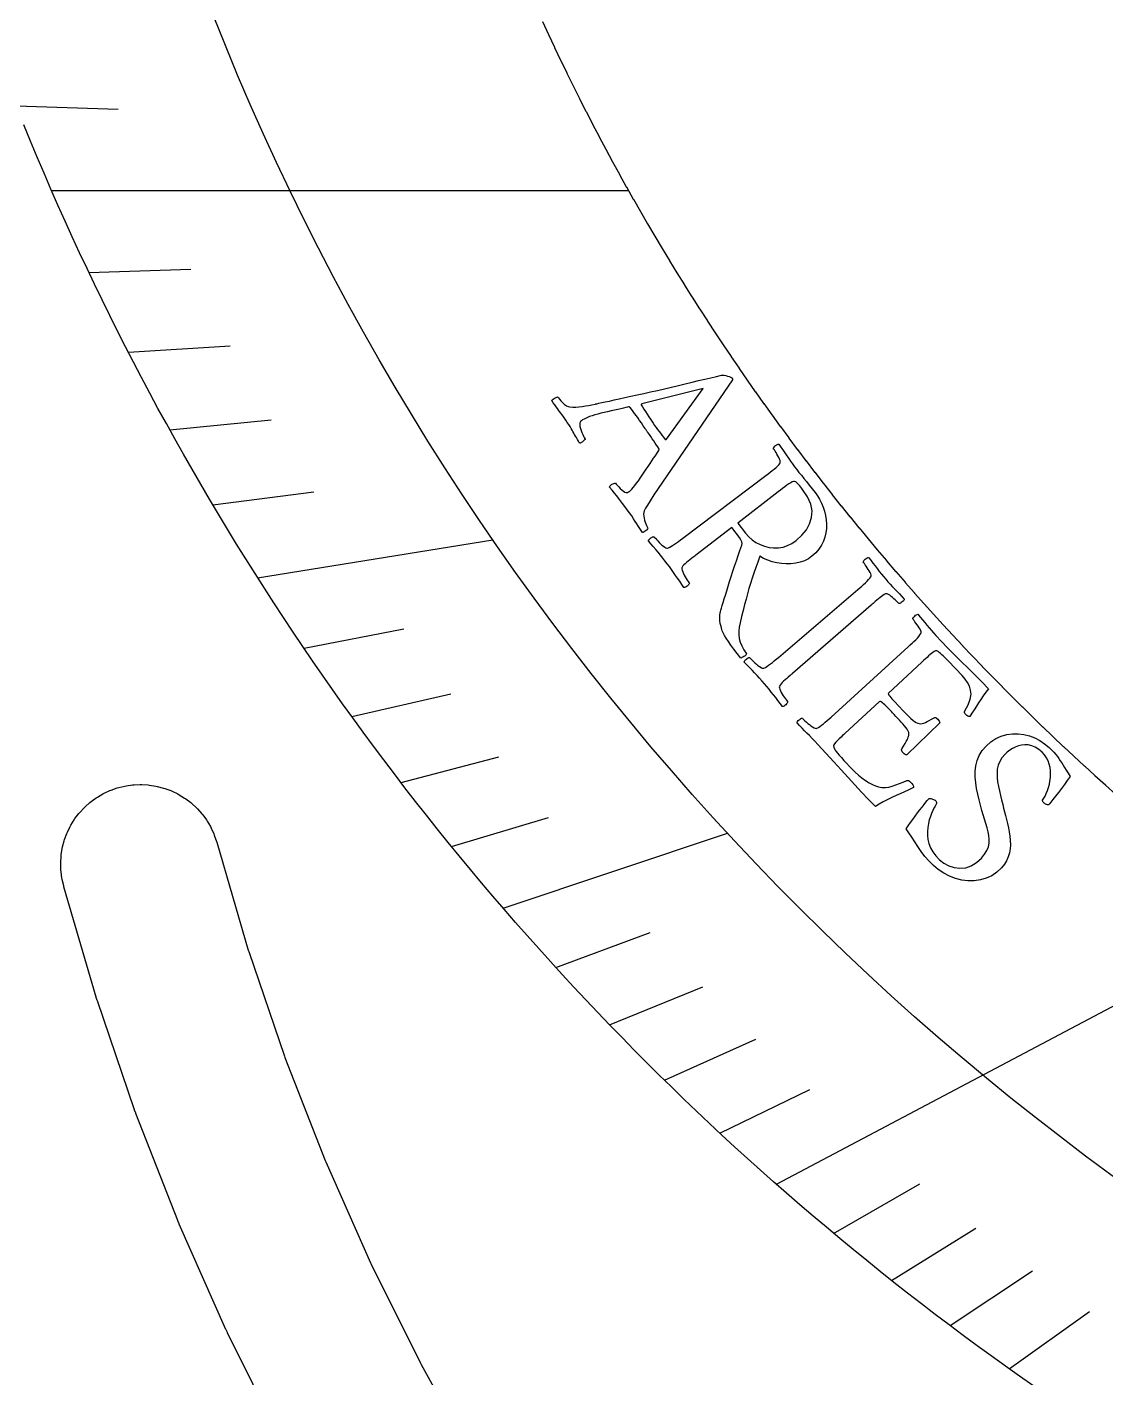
# Model space of a CAD drawing. Header units: millimetres. Extents: x -31.9 to 31.9, y -31.9 to 31.9.
# Drawn here: x -21.08 to -12.43, y -9.53 to 1.31 of the extents above; entities that cross this region are included whole.
import ezdxf

# ---------------------------------------------------------------- set-up
doc = ezdxf.new("R2010")
doc.units = ezdxf.units.MM
for name, color, linetype in [('CUT_INNER', 6, 'Continuous'), ('ENGRAVE', 7, 'Continuous'), ('ENGRAVE_FINE', 8, 'Continuous'), ('TEXT', 5, 'Continuous')]:
    doc.layers.add(name, color=color, linetype=linetype)

msp = doc.modelspace()

# ---------------------------------------------------------------- linework, layer by layer
at = {"layer": 'CUT_INNER'}
for points in [[(-16.9442, 1.3538), (-16.8969, 1.2513), (-16.8962, 1.25), (-16.8483, 1.1478), (-16.8477, 1.1464), (-16.7991, 1.0446), (-16.7984, 1.0432), (-16.7493, 0.9417), (-16.7486, 0.9403), (-16.6988, 0.839), (-16.6981, 0.8377), (-16.6477, 0.7367), (-16.647, 0.7354), (-16.596, 0.6347), (-16.5953, 0.6334), (-16.5436, 0.5331), (-16.5429, 0.5317), (-16.4906, 0.4317), (-16.4899, 0.4304), (-16.4371, 0.3307), (-16.4363, 0.3294), (-16.3828, 0.23), (-16.3821, 0.2287), (-16.328, 0.1297), (-16.3273, 0.1283), (-16.2726, 0.0296), (-16.2718, 0.0283), (-16.2165, -0.07), (-16.2158, -0.0714), (-16.1598, -0.1694), (-16.1591, -0.1707), (-16.1026, -0.2683), (-16.1018, -0.2697), (-16.0447, -0.367), (-16.0439, -0.3683), (-15.9862, -0.4652), (-15.9854, -0.4666), (-15.9271, -0.5631), (-15.9263, -0.5645), (-15.8674, -0.6607), (-15.8666, -0.662), (-15.8071, -0.7579), (-15.8063, -0.7592), (-15.7463, -0.8547), (-15.7454, -0.856), (-15.6848, -0.9511), (-15.684, -0.9524), (-15.6227, -1.0472), (-15.6219, -1.0484), (-15.5601, -1.1428), (-15.5592, -1.1441), (-15.4968, -1.2381), (-15.496, -1.2394), (-15.433, -1.333), (-15.4322, -1.3343), (-15.3686, -1.4275), (-15.3677, -1.4288), (-15.3036, -1.5216), (-15.3028, -1.5229), (-15.2381, -1.6153), (-15.2372, -1.6165), (-15.1719, -1.7086), (-15.1711, -1.7098), (-15.1052, -1.8015), (-15.1043, -1.8027), (-15.038, -1.894), (-15.0371, -1.8952), (-14.9701, -1.986), (-14.9692, -1.9873), (-14.9017, -2.0777), (-14.9008, -2.0789), (-14.8328, -2.1689), (-14.8318, -2.1701), (-14.7633, -2.2597), (-14.7623, -2.2609), (-14.6932, -2.3501), (-14.6922, -2.3513), (-14.6225, -2.44), (-14.6216, -2.4412), (-14.5514, -2.5295), (-14.5504, -2.5307), (-14.4796, -2.6186), (-14.4787, -2.6198), (-14.4074, -2.7072), (-14.4064, -2.7084), (-14.3346, -2.7954), (-14.3336, -2.7966), (-14.2612, -2.8831), (-14.2602, -2.8843), (-14.1873, -2.9704), (-14.1863, -2.9716), (-14.1129, -3.0572), (-14.1119, -3.0584), (-14.0379, -3.1436), (-14.0369, -3.1447), (-13.9624, -3.2295), (-13.9614, -3.2306), (-13.8864, -3.3149), (-13.8854, -3.3161), (-13.8099, -3.3999), (-13.8089, -3.401), (-13.7328, -3.4844), (-13.7318, -3.4855), (-13.6553, -3.5684), (-13.6542, -3.5695), (-13.5772, -3.652), (-13.5761, -3.6531), (-13.4986, -3.735), (-13.4975, -3.7362), (-13.4195, -3.8176), (-13.4184, -3.8187), (-13.3399, -3.8997), (-13.3388, -3.9008), (-13.2598, -3.9813), (-13.2587, -3.9824), (-13.1792, -4.0624), (-13.1781, -4.0635), (-13.098, -4.1431), (-13.097, -4.1441), (-13.0164, -4.2232), (-13.0153, -4.2242), (-12.9344, -4.3028), (-12.9333, -4.3039), (-12.8518, -4.3819), (-12.8507, -4.383), (-12.7687, -4.4605), (-12.7676, -4.4616), (-12.6852, -4.5386), (-12.6841, -4.5396), (-12.6012, -4.6162), (-12.6, -4.6172), (-12.5167, -4.6932), (-12.5155, -4.6943), (-12.4317, -4.7698), (-12.4306, -4.7708), (-12.3463, -4.8458)], [(-13.0043, -9.5931), (-13.1188, -9.513), (-13.2329, -9.4321), (-13.3464, -9.3506), (-13.4595, -9.2683), (-13.572, -9.1854), (-13.6841, -9.1018), (-13.7956, -9.0175), (-13.9066, -8.9325), (-14.0171, -8.8468), (-14.127, -8.7605), (-14.2364, -8.6735), (-14.3453, -8.5858), (-14.4537, -8.4974), (-14.5615, -8.4084), (-14.6687, -8.3187), (-14.7754, -8.2284), (-14.8816, -8.1374), (-14.9871, -8.0458), (-15.0922, -7.9535), (-15.1966, -7.8606), (-15.3005, -7.767), (-15.4038, -7.6728), (-15.5065, -7.578), (-15.6086, -7.4825), (-15.7102, -7.3864), (-15.8112, -7.2897), (-15.9115, -7.1924), (-16.0113, -7.0944), (-16.1104, -6.9959), (-16.209, -6.8967), (-16.3069, -6.797), (-16.4043, -6.6966), (-16.501, -6.5957), (-16.5971, -6.4941), (-16.6925, -6.392), (-16.7874, -6.2893), (-16.8816, -6.186), (-16.9752, -6.0821), (-17.0681, -5.9777), (-17.1604, -5.8727), (-17.252, -5.7671), (-17.343, -5.6609), (-17.4334, -5.5542), (-17.5231, -5.447), (-17.6121, -5.3392), (-17.7004, -5.2309), (-17.7881, -5.122), (-17.8752, -5.0126), (-17.9615, -4.9026), (-18.0472, -4.7922), (-18.1322, -4.6812), (-18.2165, -4.5696), (-18.3001, -4.4576), (-18.3831, -4.3451), (-18.4653, -4.232), (-18.5469, -4.1185), (-18.6277, -4.0044), (-18.7079, -3.8899), (-18.7873, -3.7748), (-18.8661, -3.6593), (-18.9441, -3.5433), (-19.0214, -3.4268), (-19.098, -3.3099), (-19.1739, -3.1925), (-19.2491, -3.0746), (-19.3235, -2.9563), (-19.3972, -2.8375), (-19.4702, -2.7182), (-19.5424, -2.5985), (-19.6139, -2.4784), (-19.6847, -2.3578), (-19.7547, -2.2368), (-19.824, -2.1154), (-19.8925, -1.9936), (-19.9603, -1.8713), (-20.0274, -1.7486), (-20.0937, -1.6255), (-20.1592, -1.502), (-20.224, -1.3781), (-20.288, -1.2538), (-20.3512, -1.1292), (-20.4137, -1.0041), (-20.4754, -0.8786), (-20.5363, -0.7528), (-20.5965, -0.6266), (-20.6559, -0.5001), (-20.7145, -0.3731), (-20.7723, -0.2459), (-20.8294, -0.1182), (-20.8857, 0.0097), (-20.9411, 0.1381), (-20.9958, 0.2667), (-21.0497, 0.3957), (-21.1028, 0.525)], [(-19.0581, -9.9932), (-19.4694, -9.1661), (-19.4706, -9.1636), (-19.4815, -9.1405), (-19.4827, -9.138), (-19.8569, -8.2935), (-19.858, -8.2909), (-19.8678, -8.2674), (-19.8688, -8.2648), (-20.2052, -7.4045), (-20.2062, -7.4019), (-20.215, -7.3779), (-20.2159, -7.3753), (-20.5138, -6.5009), (-20.5146, -6.4983), (-20.5223, -6.474), (-20.5231, -6.4713), (-20.7815, -5.5862), (-20.783, -5.5803), (-20.7955, -5.5283), (-20.7977, -5.5163), (-20.8046, -5.4664), (-20.8057, -5.4542), (-20.8076, -5.4039), (-20.8075, -5.3917), (-20.8045, -5.3414), (-20.8032, -5.3292), (-20.7952, -5.2795), (-20.7927, -5.2675), (-20.78, -5.2188), (-20.7763, -5.2071), (-20.7588, -5.1599), (-20.754, -5.1486), (-20.732, -5.1034), (-20.7261, -5.0926), (-20.6998, -5.0497), (-20.6929, -5.0396), (-20.6625, -4.9995), (-20.6546, -4.9901), (-20.6204, -4.9531), (-20.6116, -4.9446), (-20.574, -4.9112), (-20.5644, -4.9035), (-20.5237, -4.8739), (-20.5134, -4.8672), (-20.47, -4.8418), (-20.4591, -4.8361), (-20.4134, -4.8151), (-20.402, -4.8105), (-20.3544, -4.7941), (-20.3427, -4.7906), (-20.2937, -4.7789), (-20.2817, -4.7767), (-20.2318, -4.7698), (-20.2196, -4.7687), (-20.1693, -4.7668), (-20.157, -4.7669), (-20.1068, -4.7699), (-20.0946, -4.7712), (-20.0449, -4.7791), (-20.0329, -4.7817), (-19.9842, -4.7944), (-19.9725, -4.7981), (-19.9253, -4.8155), (-19.914, -4.8204), (-19.8687, -4.8424), (-19.858, -4.8482), (-19.8151, -4.8746), (-19.805, -4.8815), (-19.7649, -4.9119), (-19.7555, -4.9198), (-19.7185, -4.954), (-19.7099, -4.9627), (-19.6765, -5.0004), (-19.6689, -5.0099), (-19.6393, -5.0507), (-19.6326, -5.061), (-19.6072, -5.1044), (-19.6015, -5.1153), (-19.5805, -5.161), (-19.5759, -5.1724), (-19.5584, -5.2228), (-19.5566, -5.2287), (-19.3034, -6.0962), (-19.3, -6.1068), (-19.014, -6.9465), (-19.0101, -6.9569), (-18.6871, -7.7831), (-18.6828, -7.7933), (-18.3235, -8.6043), (-18.3188, -8.6144), (-17.9238, -9.4087), (-17.9186, -9.4185), (-17.4888, -10.1945)]]:
    msp.add_lwpolyline(points, dxfattribs=at)
at = {"layer": 'ENGRAVE'}
for points in [[(-20.8814, 0), (-16.256, 0)], [(-19.2283, -3.1073), (-17.3422, -2.8025)], [(-17.2603, -5.7575), (-15.4618, -5.1576)], [(-15.0693, -7.9736), (-11.0861, -5.866)]]:
    msp.add_lwpolyline(points, dxfattribs=at)
msp.add_circle((0, 9.1156), 21.0426, dxfattribs=at)
at = {"layer": 'ENGRAVE_FINE'}
for points in [[(-21.1642, 0.6773), (-20.3476, 0.6512)], [(-20.5813, -0.6587), (-19.7647, -0.6326)], [(-20.265, -1.2987), (-19.4498, -1.2465)], [(-19.9334, -1.9201), (-19.1208, -1.8418)], [(-19.5875, -2.5229), (-18.7784, -2.4187)], [(-18.8566, -3.6733), (-18.0574, -3.5176)], [(-18.4731, -4.2212), (-17.6804, -4.04)], [(-18.0788, -4.751), (-17.2935, -4.5447)], [(-17.6743, -5.2631), (-16.8974, -5.0317)], [(-16.8374, -6.2346), (-16.0801, -5.9542)], [(-16.4063, -6.6945), (-15.6603, -6.3901)], [(-15.9676, -7.1375), (-15.2336, -6.8094)], [(-15.5218, -7.5638), (-14.8008, -7.2124)], [(-14.6108, -8.3673), (-13.9184, -7.9708)], [(-14.1466, -8.745), (-13.4698, -8.3267)], [(-13.6771, -9.107), (-13.0167, -8.6673)], [(-13.2027, -9.4536), (-12.5596, -8.9931)]]:
    msp.add_lwpolyline(points, dxfattribs=at)
at = {"layer": 'TEXT'}
for points in [[(-16.5207, -1.7138), (-16.5174, -1.7131), (-16.5078, -1.7111), (-16.4916, -1.7077), (-16.4691, -1.7028), (-16.441, -1.6968), (-16.4084, -1.6897), (-16.3712, -1.6815), (-16.3295, -1.6721), (-16.2843, -1.662), (-16.2364, -1.6515), (-16.186, -1.6404), (-16.133, -1.6289), (-16.0785, -1.6169), (-16.0232, -1.6046), (-15.9674, -1.5917), (-15.9108, -1.5785), (-15.8546, -1.5652), (-15.7995, -1.5521), (-15.7456, -1.5392), (-15.6929, -1.5265), (-15.6424, -1.5143), (-15.595, -1.5029), (-15.5507, -1.4921), (-15.5096, -1.4821), (-15.4999, -1.4815), (-15.4886, -1.4826), (-15.4755, -1.4852), (-15.4608, -1.4894), (-15.4467, -1.4944), (-15.4355, -1.4996), (-15.4273, -1.5049), (-15.4221, -1.5103), (-15.4211, -1.5118), (-15.4205, -1.513), (-15.4202, -1.514), (-15.4202, -1.5148), (-15.4203, -1.5157), (-15.4202, -1.5169), (-15.4201, -1.5185), (-15.4199, -1.5205), (-16.0506, -2.4437), (-16.0809, -2.49), (-16.1034, -2.5248), (-16.1181, -2.5482), (-16.1251, -2.5599), (-16.13, -2.5713), (-16.1329, -2.5842), (-16.1338, -2.5985), (-16.1326, -2.6144), (-16.13, -2.6308), (-16.1264, -2.6464), (-16.1219, -2.6614), (-16.1165, -2.6758), (-16.111, -2.6885), (-16.1064, -2.6984), (-16.1027, -2.7057), (-16.0998, -2.7104), (-16.1024, -2.7165), (-16.1068, -2.7225), (-16.1131, -2.7282), (-16.1213, -2.7337), (-16.1295, -2.7385), (-16.136, -2.742), (-16.1408, -2.7443), (-16.1439, -2.7453), (-16.1594, -2.7208), (-16.1741, -2.6977), (-16.1879, -2.6758), (-16.201, -2.6553), (-16.2144, -2.6345), (-16.2294, -2.6121), (-16.2461, -2.5881), (-16.2644, -2.5624), (-16.2839, -2.5354), (-16.302, -2.511), (-16.3187, -2.4893), (-16.3339, -2.4701), (-16.3493, -2.451), (-16.3665, -2.4296), (-16.3855, -2.4058), (-16.4062, -2.3797), (-16.4043, -2.3741), (-16.4006, -2.3685), (-16.3949, -2.3631), (-16.3873, -2.3577), (-16.3792, -2.3532), (-16.3717, -2.3502), (-16.365, -2.3489), (-16.359, -2.3491), (-16.3527, -2.3574), (-16.3441, -2.3673), (-16.3334, -2.3788), (-16.3205, -2.3918), (-16.307, -2.4042), (-16.2949, -2.4137), (-16.284, -2.4203), (-16.2743, -2.424), (-16.2684, -2.4242), (-16.2618, -2.4226), (-16.2545, -2.4194), (-16.2467, -2.4144), (-16.2385, -2.4076), (-16.2287, -2.3977), (-16.2174, -2.3845), (-16.2044, -2.3683), (-16.1903, -2.3497), (-16.1756, -2.3295), (-16.1602, -2.3079), (-16.1442, -2.2848), (-16.1281, -2.2611), (-16.1122, -2.2375), (-16.0966, -2.2143), (-16.0813, -2.1912), (-16.0668, -2.1693), (-16.0536, -2.1494), (-16.0418, -2.1316), (-16.0313, -2.1158), (-16.0227, -2.1028), (-16.0165, -2.0935), (-16.0128, -2.088), (-16.0116, -2.0861), (-16.0115, -2.0858), (-16.0114, -2.0847), (-16.011, -2.083), (-16.0106, -2.0806), (-16.0103, -2.0779), (-16.0104, -2.0756), (-16.011, -2.0735), (-16.0119, -2.0717), (-16.0202, -2.0583), (-16.0298, -2.0435), (-16.0405, -2.0274), (-16.0524, -2.01), (-16.0647, -1.9923), (-16.0765, -1.9752), (-16.0879, -1.9586), (-16.0988, -1.9427), (-16.1016, -1.9386), (-16.1045, -1.9345), (-16.1073, -1.9304), (-16.1101, -1.9263), (-16.1129, -1.9223), (-16.1155, -1.9185), (-16.1179, -1.9149), (-16.1202, -1.9115), (-16.1365, -1.8877), (-16.1516, -1.8659), (-16.1655, -1.846), (-16.1783, -1.828), (-16.1914, -1.8097), (-16.2065, -1.7893), (-16.2235, -1.7665), (-16.2425, -1.7414), (-16.2433, -1.7405), (-16.2445, -1.7397), (-16.2462, -1.7389), (-16.2484, -1.7381), (-16.2504, -1.7374), (-16.2519, -1.7368), (-16.2528, -1.7365), (-16.2531, -1.7364), (-16.2557, -1.737), (-16.2635, -1.7389), (-16.2765, -1.742), (-16.2948, -1.7462), (-16.3166, -1.7513), (-16.3405, -1.7568), (-16.3663, -1.7627), (-16.3941, -1.769), (-16.4224, -1.7755), (-16.4496, -1.782), (-16.4758, -1.7885), (-16.5009, -1.795), (-16.5255, -1.8014), (-16.5476, -1.808), (-16.5671, -1.8149), (-16.584, -1.822), (-16.5987, -1.8291), (-16.6116, -1.8357), (-16.6227, -1.8419), (-16.632, -1.8476), (-16.6397, -1.855), (-16.6442, -1.8651), (-16.6457, -1.8779), (-16.644, -1.8933), (-16.6401, -1.9098), (-16.6352, -1.926), (-16.6292, -1.9417), (-16.6221, -1.9571), (-16.6151, -1.9707), (-16.6095, -1.9814), (-16.6052, -1.9892), (-16.6022, -1.9941), (-16.6037, -1.9974), (-16.6071, -2.0016), (-16.6124, -2.0069), (-16.6197, -2.0131), (-16.6275, -2.0191), (-16.6346, -2.0237), (-16.641, -2.0269), (-16.6466, -2.0287), (-16.6562, -2.0126), (-16.665, -1.9976), (-16.673, -1.9838), (-16.6802, -1.9712), (-16.687, -1.9591), (-16.6938, -1.9471), (-16.7006, -1.935), (-16.7073, -1.9229), (-16.7148, -1.91), (-16.7237, -1.8955), (-16.7339, -1.8792), (-16.7456, -1.8612), (-16.7575, -1.8432), (-16.7686, -1.8268), (-16.779, -1.8121), (-16.7886, -1.799), (-16.7978, -1.7867), (-16.807, -1.7743), (-16.8161, -1.762), (-16.8253, -1.7497), (-16.835, -1.7365), (-16.8458, -1.7215), (-16.8577, -1.7049), (-16.8707, -1.6865), (-16.8691, -1.6833), (-16.8654, -1.6794), (-16.8596, -1.6748), (-16.8518, -1.6695), (-16.8434, -1.6644), (-16.8358, -1.6605), (-16.8292, -1.6578), (-16.8234, -1.6562), (-16.8171, -1.665), (-16.8081, -1.6758), (-16.7965, -1.6887), (-16.7822, -1.7036), (-16.7669, -1.7177), (-16.7525, -1.7278), (-16.7389, -1.7341), (-16.7262, -1.7366), (-16.7018, -1.7382), (-16.677, -1.7382), (-16.6519, -1.7367), (-16.6265, -1.7335), (-16.6007, -1.7293), (-16.5745, -1.7246), (-16.5478, -1.7194), (-16.5207, -1.7138)], [(-15.6554, -1.5888), (-16.1487, -1.7121), (-16.1488, -1.7123), (-16.1494, -1.7128), (-16.1502, -1.7138), (-16.1514, -1.7151), (-16.1526, -1.7166), (-16.1533, -1.7178), (-16.1534, -1.7189), (-16.1531, -1.7198), (-16.1429, -1.7368), (-16.1314, -1.7552), (-16.1189, -1.7751), (-16.1051, -1.7964), (-16.0914, -1.8174), (-16.0791, -1.8361), (-16.0681, -1.8526), (-16.0584, -1.8668), (-16.0457, -1.8851), (-16.0334, -1.9023), (-16.0216, -1.9185), (-16.0101, -1.9336), (-15.9986, -1.9485), (-15.9866, -1.9641), (-15.974, -1.9804), (-15.961, -1.9974), (-15.9597, -1.9987), (-15.9581, -1.9993), (-15.9562, -1.9993), (-15.954, -1.9986), (-15.952, -1.9977), (-15.9505, -1.9971), (-15.9496, -1.9967), (-15.9493, -1.9966)], [(-14.7579, -2.4247), (-14.7394, -2.4506), (-14.7227, -2.4785), (-14.7078, -2.5085), (-14.6947, -2.5406), (-14.6839, -2.574), (-14.6758, -2.6079), (-14.6704, -2.6424), (-14.6677, -2.6774), (-14.6682, -2.7124), (-14.6725, -2.747), (-14.6804, -2.7811), (-14.6921, -2.8148), (-14.7081, -2.8474), (-14.7288, -2.8783), (-14.7542, -2.9075), (-14.7845, -2.9349), (-14.813, -2.9551), (-14.8442, -2.9713), (-14.878, -2.9834), (-14.9144, -2.9915), (-14.9522, -2.9958), (-14.9902, -2.9967), (-15.0284, -2.9941), (-15.0667, -2.9881), (-15.104, -2.9789), (-15.1388, -2.967), (-15.1714, -2.9524), (-15.2015, -2.935), (-15.2187, -2.9813), (-15.2348, -3.0261), (-15.2497, -3.0696), (-15.2635, -3.1116), (-15.2765, -3.153), (-15.2889, -3.1949), (-15.3009, -3.237), (-15.3124, -3.2796), (-15.3239, -3.3235), (-15.3357, -3.3699), (-15.348, -3.4187), (-15.3606, -3.4699), (-15.3672, -3.5034), (-15.3704, -3.5354), (-15.3703, -3.5659), (-15.3669, -3.5948), (-15.3595, -3.6236), (-15.3474, -3.6537), (-15.3305, -3.6851), (-15.309, -3.7177), (-15.3106, -3.7233), (-15.3146, -3.729), (-15.3208, -3.7346), (-15.3294, -3.7401), (-15.3383, -3.745), (-15.3452, -3.7487), (-15.3502, -3.7511), (-15.3534, -3.7522), (-15.3838, -3.7151), (-15.4108, -3.6806), (-15.4344, -3.6487), (-15.4545, -3.6195), (-15.4713, -3.5932), (-15.485, -3.5702), (-15.4955, -3.5503), (-15.5029, -3.5336), (-15.5064, -3.522), (-15.5104, -3.5081), (-15.5147, -3.4919), (-15.5195, -3.4735), (-15.523, -3.4529), (-15.5237, -3.4303), (-15.5216, -3.4059), (-15.5167, -3.3795), (-15.5136, -3.3676), (-15.5092, -3.3513), (-15.5034, -3.3307), (-15.4962, -3.3057), (-15.4878, -3.2773), (-15.4784, -3.2461), (-15.4679, -3.2122), (-15.4563, -3.1756), (-15.444, -3.137), (-15.4311, -3.0972), (-15.4178, -3.0561), (-15.404, -3.0138), (-15.3898, -2.9712), (-15.3756, -2.9293), (-15.3613, -2.888), (-15.3469, -2.8475), (-15.3445, -2.8333), (-15.3467, -2.8183), (-15.3533, -2.8024), (-15.3644, -2.7856), (-15.4262, -2.7055), (-15.7161, -2.9276), (-15.7185, -2.9294), (-15.7209, -2.9313), (-15.7232, -2.9331), (-15.7256, -2.9349), (-15.728, -2.9368), (-15.7304, -2.9386), (-15.7328, -2.9404), (-15.7352, -2.9423), (-15.7499, -2.9536), (-15.7639, -2.9646), (-15.7771, -2.9751), (-15.7895, -2.9852), (-15.8008, -2.9949), (-15.8106, -3.0042), (-15.819, -3.0133), (-15.8258, -3.022), (-15.8275, -3.0278), (-15.8272, -3.0358), (-15.8248, -3.0462), (-15.8203, -3.0588), (-15.8143, -3.0726), (-15.8076, -3.0863), (-15.8, -3.1001), (-15.7916, -3.114), (-15.7835, -3.1267), (-15.7765, -3.1371), (-15.7709, -3.1453), (-15.7665, -3.1513), (-15.7686, -3.1563), (-15.7722, -3.1619), (-15.7775, -3.1678), (-15.7843, -3.1741), (-15.7916, -3.1798), (-15.7985, -3.1836), (-15.8049, -3.1856), (-15.8108, -3.1858), (-15.8279, -3.1606), (-15.8447, -3.136), (-15.8611, -3.1119), (-15.8772, -3.0884), (-15.8934, -3.0652), (-15.9101, -3.0418), (-15.9273, -3.0184), (-15.945, -2.9948), (-15.9625, -2.972), (-15.9804, -2.9492), (-15.9988, -2.9264), (-16.0176, -2.9036), (-16.0367, -2.8807), (-16.056, -2.8577), (-16.0756, -2.8345), (-16.0953, -2.8111), (-16.0936, -2.8054), (-16.09, -2.7998), (-16.0844, -2.7942), (-16.077, -2.7886), (-16.0691, -2.7838), (-16.0619, -2.7803), (-16.0556, -2.7783), (-16.0502, -2.7777), (-16.0456, -2.7835), (-16.0393, -2.7911), (-16.031, -2.8006), (-16.021, -2.8119), (-16.0099, -2.8237), (-15.9985, -2.8349), (-15.9869, -2.8453), (-15.975, -2.8551), (-15.9638, -2.8631), (-15.9545, -2.8681), (-15.9471, -2.8703), (-15.9416, -2.8695), (-15.9291, -2.8646), (-15.9157, -2.858), (-15.9015, -2.8496), (-15.8864, -2.8394), (-15.8706, -2.8281), (-15.8542, -2.8162), (-15.8374, -2.8038), (-15.82, -2.7908), (-15.1526, -2.286), (-15.1353, -2.2729), (-15.1185, -2.2601), (-15.1023, -2.2475), (-15.0866, -2.2352), (-15.0723, -2.2233), (-15.06, -2.2118), (-15.0496, -2.2008), (-15.0413, -2.1903), (-15.0384, -2.1848), (-15.038, -2.1773), (-15.0401, -2.1675), (-15.0448, -2.1557), (-15.0509, -2.1427), (-15.0575, -2.1298), (-15.0645, -2.117), (-15.072, -2.1041), (-15.0791, -2.0923), (-15.0852, -2.0826), (-15.0902, -2.0749), (-15.0941, -2.0692), (-15.0918, -2.0643), (-15.088, -2.059), (-15.0825, -2.0533), (-15.0756, -2.0471), (-15.0681, -2.0416), (-15.0611, -2.0379), (-15.0548, -2.036), (-15.049, -2.0358), (-15.0329, -2.0593), (-15.017, -2.0826), (-15.0014, -2.1056), (-14.9861, -2.1285), (-14.9708, -2.151), (-14.9553, -2.1732), (-14.9395, -2.195), (-14.9234, -2.2165), (-14.9062, -2.239), (-14.8881, -2.2621), (-14.8691, -2.2859), (-14.8492, -2.3103), (-14.8283, -2.3361), (-14.8061, -2.3637), (-14.7826, -2.3933), (-14.7579, -2.4247)], [(-14.9099, -2.8083), (-14.8646, -2.7668), (-14.8291, -2.7223), (-14.8031, -2.6749), (-14.7868, -2.6247), (-14.7827, -2.572), (-14.7934, -2.5168), (-14.819, -2.4593), (-14.8592, -2.3991), (-14.8653, -2.3915), (-14.873, -2.3822), (-14.8822, -2.3712), (-14.8931, -2.3586), (-14.9042, -2.3471), (-14.9142, -2.3394), (-14.9231, -2.3356), (-14.931, -2.3357), (-14.9415, -2.3394), (-14.9539, -2.3457), (-14.9684, -2.3546), (-14.9848, -2.366), (-15.0022, -2.3788), (-15.0197, -2.3918), (-15.0372, -2.405), (-15.0547, -2.4183), (-15.3784, -2.6689), (-15.3156, -2.7503), (-15.2911, -2.7783), (-15.2636, -2.8029), (-15.2332, -2.824), (-15.1998, -2.8417), (-15.1645, -2.8552), (-15.1284, -2.8641), (-15.0914, -2.8684), (-15.0536, -2.8679), (-15.016, -2.8621), (-14.9795, -2.8502), (-14.9442, -2.8323), (-14.9099, -2.8083)], [(-14.1929, -3.1191), (-14.1748, -3.1398), (-14.1565, -3.16), (-14.1382, -3.1797), (-14.1198, -3.1988), (-14.1012, -3.2179), (-14.0823, -3.2374), (-14.0631, -3.2575), (-14.0435, -3.2781), (-14.0449, -3.2837), (-14.0482, -3.2896), (-14.0532, -3.2956), (-14.0602, -3.3017), (-14.0676, -3.3073), (-14.0744, -3.3114), (-14.0804, -3.3141), (-14.0857, -3.3153), (-14.0904, -3.3102), (-14.097, -3.3036), (-14.1055, -3.2954), (-14.1158, -3.2856), (-14.127, -3.2754), (-14.1382, -3.2657), (-14.1494, -3.2567), (-14.1605, -3.2483), (-14.171, -3.2415), (-14.1801, -3.2373), (-14.1879, -3.2358), (-14.1943, -3.237), (-14.2042, -3.2421), (-14.2147, -3.2487), (-14.226, -3.2567), (-14.2381, -3.2661), (-14.2508, -3.2766), (-14.2639, -3.2876), (-14.2776, -3.2993), (-14.2917, -3.3115), (-14.294, -3.3135), (-14.2963, -3.3154), (-14.2985, -3.3174), (-14.3008, -3.3194), (-14.3031, -3.3214), (-14.3054, -3.3233), (-14.3076, -3.3253), (-14.3099, -3.3273), (-14.9413, -3.8763), (-14.9436, -3.8783), (-14.9459, -3.8803), (-14.9482, -3.8823), (-14.9504, -3.8842), (-14.9527, -3.8862), (-14.955, -3.8882), (-14.9572, -3.8902), (-14.9595, -3.8921), (-14.9735, -3.9044), (-14.9868, -3.9162), (-14.9993, -3.9275), (-15.0111, -3.9383), (-15.0218, -3.9487), (-15.031, -3.9587), (-15.0387, -3.9682), (-15.045, -3.9773), (-15.0464, -3.9832), (-15.0455, -3.9912), (-15.0425, -4.0014), (-15.0372, -4.0137), (-15.0304, -4.0271), (-15.0229, -4.0404), (-15.0144, -4.0537), (-15.0052, -4.067), (-14.9963, -4.0792), (-14.9887, -4.0892), (-14.9826, -4.097), (-14.9778, -4.1027), (-14.9796, -4.1079), (-14.9829, -4.1136), (-14.9877, -4.1199), (-14.9942, -4.1266), (-15.0012, -4.1327), (-15.0078, -4.137), (-15.0141, -4.1393), (-15.02, -4.1398), (-15.0386, -4.1158), (-15.0568, -4.0923), (-15.0747, -4.0693), (-15.0922, -4.0468), (-15.1098, -4.0246), (-15.1279, -4.0023), (-15.1465, -3.98), (-15.1656, -3.9576), (-15.1845, -3.9359), (-15.2038, -3.9143), (-15.2236, -3.8927), (-15.2437, -3.8711), (-15.2642, -3.8494), (-15.2849, -3.8276), (-15.3059, -3.8056), (-15.3271, -3.7835), (-15.3257, -3.7778), (-15.3224, -3.7719), (-15.3172, -3.766), (-15.3102, -3.76), (-15.3025, -3.7546), (-15.2956, -3.7507), (-15.2895, -3.7483), (-15.2841, -3.7473), (-15.2792, -3.7529), (-15.2723, -3.7601), (-15.2636, -3.769), (-15.2528, -3.7797), (-15.241, -3.7908), (-15.229, -3.8012), (-15.2167, -3.811), (-15.2042, -3.82), (-15.1926, -3.8272), (-15.183, -3.8317), (-15.1755, -3.8334), (-15.17, -3.8323), (-15.1578, -3.8267), (-15.1449, -3.8192), (-15.1312, -3.8099), (-15.1167, -3.7989), (-15.1017, -3.7866), (-15.0861, -3.7737), (-15.0701, -3.7602), (-15.0535, -3.7462), (-14.4174, -3.2026), (-14.4008, -3.1885), (-14.3849, -3.1746), (-14.3695, -3.161), (-14.3547, -3.1478), (-14.3411, -3.135), (-14.3295, -3.1228), (-14.3199, -3.1112), (-14.3122, -3.1002), (-14.3096, -3.0946), (-14.3097, -3.0869), (-14.3124, -3.0774), (-14.3178, -3.0658), (-14.3248, -3.0532), (-14.3322, -3.0406), (-14.3402, -3.028), (-14.3487, -3.0153), (-14.3569, -3.0037), (-14.3637, -2.9941), (-14.3693, -2.9866), (-14.3737, -2.9811), (-14.3717, -2.9761), (-14.3681, -2.9705), (-14.3631, -2.9645), (-14.3565, -2.9579), (-14.3493, -2.952), (-14.3427, -2.9479), (-14.3364, -2.9455), (-14.3307, -2.945), (-14.3131, -2.9675), (-14.2957, -2.9899), (-14.2785, -3.0122), (-14.2616, -3.0343), (-14.2447, -3.0562), (-14.2276, -3.0776), (-14.2103, -3.0986), (-14.1929, -3.1191)], [(-13.7909, -3.5705), (-13.7447, -3.62), (-13.6955, -3.6713), (-13.6432, -3.7242), (-13.588, -3.7789), (-13.5316, -3.8342), (-13.4763, -3.8891), (-13.4219, -3.9435), (-13.3685, -3.9976), (-13.3909, -4.0268), (-13.4117, -4.0554), (-13.4308, -4.0835), (-13.4484, -4.1111), (-13.4654, -4.1385), (-13.483, -4.1661), (-13.501, -4.1938), (-13.5195, -4.2218), (-13.5267, -4.2209), (-13.5341, -4.2178), (-13.5418, -4.2126), (-13.5498, -4.2054), (-13.557, -4.1968), (-13.5609, -4.1891), (-13.5615, -4.1822), (-13.5588, -4.1762), (-13.5323, -4.1263), (-13.5157, -4.0818), (-13.5088, -4.0427), (-13.5118, -4.0089), (-13.522, -3.9782), (-13.5366, -3.9486), (-13.5558, -3.9201), (-13.5794, -3.8925), (-13.6905, -3.7756), (-13.6953, -3.7706), (-13.7018, -3.7639), (-13.7101, -3.7555), (-13.7201, -3.7455), (-13.731, -3.7349), (-13.7417, -3.725), (-13.7525, -3.7156), (-13.7631, -3.7068), (-13.7731, -3.6997), (-13.7816, -3.6951), (-13.7887, -3.6932), (-13.7943, -3.6939), (-13.804, -3.6993), (-13.8144, -3.7062), (-13.8254, -3.7146), (-13.8372, -3.7244), (-13.8493, -3.7351), (-13.8616, -3.7461), (-13.8739, -3.7573), (-13.8864, -3.7688), (-13.8912, -3.7733), (-13.8956, -3.7773), (-13.8993, -3.7808), (-13.9025, -3.7838), (-14.1703, -4.0322), (-14.1718, -4.0358), (-14.1707, -4.0413), (-14.1668, -4.0487), (-14.1601, -4.0578), (-14.1518, -4.0681), (-14.1427, -4.0787), (-14.133, -4.0897), (-14.1225, -4.1011), (-14.0535, -4.1744), (-14.0309, -4.1979), (-14.0105, -4.2183), (-13.9923, -4.2355), (-13.9765, -4.2496), (-13.9621, -4.2608), (-13.9487, -4.2692), (-13.9362, -4.2748), (-13.9245, -4.2777), (-13.913, -4.2783), (-13.9009, -4.2769), (-13.8882, -4.2736), (-13.875, -4.2684), (-13.8605, -4.2614), (-13.844, -4.2528), (-13.8256, -4.2427), (-13.8051, -4.2309), (-13.799, -4.2284), (-13.7921, -4.2293), (-13.7844, -4.2334), (-13.776, -4.2409), (-13.7688, -4.2491), (-13.7638, -4.257), (-13.7608, -4.2646), (-13.76, -4.2718), (-14.0246, -4.5292), (-14.0306, -4.5281), (-14.0373, -4.5248), (-14.0446, -4.5194), (-14.0526, -4.5119), (-14.0596, -4.5035), (-14.0637, -4.4955), (-14.0649, -4.4878), (-14.0634, -4.4806), (-14.0492, -4.4576), (-14.0374, -4.4378), (-14.0279, -4.4212), (-14.0208, -4.4077), (-14.0156, -4.3965), (-14.0115, -4.387), (-14.0088, -4.379), (-14.0073, -4.3725), (-14.0067, -4.3669), (-14.0067, -4.3613), (-14.0072, -4.3556), (-14.0082, -4.3499), (-14.01, -4.3426), (-14.0146, -4.3335), (-14.0219, -4.3224), (-14.0318, -4.3094), (-14.0434, -4.2952), (-14.0558, -4.2806), (-14.069, -4.2655), (-14.0829, -4.2499), (-14.097, -4.2344), (-14.1108, -4.2194), (-14.1242, -4.2049), (-14.1373, -4.1909), (-14.1465, -4.1812), (-14.1563, -4.171), (-14.1668, -4.1603), (-14.178, -4.1489), (-14.1893, -4.1378), (-14.2, -4.1277), (-14.21, -4.1185), (-14.2195, -4.1104), (-14.228, -4.1041), (-14.2352, -4.1005), (-14.2409, -4.0998), (-14.2453, -4.1018), (-14.5189, -4.3557), (-14.5205, -4.3572), (-14.5226, -4.3591), (-14.5249, -4.3613), (-14.5277, -4.3638), (-14.5387, -4.3741), (-14.5511, -4.3859), (-14.5648, -4.3991), (-14.58, -4.4137), (-14.5938, -4.4278), (-14.6034, -4.4393), (-14.609, -4.4482), (-14.6105, -4.4546), (-14.6078, -4.4667), (-14.6033, -4.4788), (-14.5971, -4.4908), (-14.589, -4.5027), (-14.5784, -4.5159), (-14.5647, -4.532), (-14.5478, -4.5508), (-14.5278, -4.5724), (-14.4619, -4.6419), (-14.4368, -4.6671), (-14.4105, -4.6907), (-14.3831, -4.713), (-14.3545, -4.7337), (-14.3261, -4.7519), (-14.2991, -4.7665), (-14.2734, -4.7774), (-14.2492, -4.7846), (-14.2226, -4.7895), (-14.1955, -4.7904), (-14.168, -4.7872), (-14.1401, -4.78), (-14.1116, -4.7702), (-14.0825, -4.7595), (-14.0528, -4.7477), (-14.0225, -4.7349), (-14.0164, -4.7336), (-14.0097, -4.735), (-14.0022, -4.7393), (-13.9941, -4.7465), (-13.9829, -4.7588), (-13.975, -4.77), (-13.9702, -4.7802), (-13.9686, -4.7892), (-14.0077, -4.8078), (-14.0481, -4.8267), (-14.0899, -4.846), (-14.1331, -4.8656), (-14.1748, -4.8853), (-14.2122, -4.9048), (-14.2452, -4.924), (-14.2738, -4.943), (-14.3302, -4.8852), (-14.3857, -4.8271), (-14.4405, -4.7685), (-14.4945, -4.7096), (-14.5499, -4.6487), (-14.6089, -4.5842), (-14.6715, -4.5161), (-14.7376, -4.4442), (-14.7606, -4.4194), (-14.7827, -4.3961), (-14.8038, -4.3744), (-14.824, -4.3542), (-14.8437, -4.3344), (-14.8634, -4.314), (-14.8832, -4.293), (-14.903, -4.2712), (-14.9018, -4.2654), (-14.8987, -4.2595), (-14.8937, -4.2534), (-14.8869, -4.2471), (-14.8794, -4.2415), (-14.8726, -4.2374), (-14.8666, -4.2348), (-14.8612, -4.2337), (-14.8561, -4.239), (-14.849, -4.2461), (-14.84, -4.2547), (-14.8289, -4.265), (-14.8168, -4.2758), (-14.8044, -4.2858), (-14.7918, -4.2951), (-14.779, -4.3037), (-14.7672, -4.3106), (-14.7575, -4.3147), (-14.7499, -4.3162), (-14.7444, -4.3149), (-14.7324, -4.3089), (-14.7197, -4.301), (-14.7064, -4.2913), (-14.6923, -4.2798), (-14.6776, -4.267), (-14.6625, -4.2536), (-14.6469, -4.2397), (-14.6308, -4.2251), (-14.0125, -3.6613), (-13.9964, -3.6466), (-13.981, -3.6322), (-13.966, -3.6182), (-13.9516, -3.6045), (-13.9384, -3.5913), (-13.9272, -3.5787), (-13.918, -3.5668), (-13.9107, -3.5555), (-13.9083, -3.5498), (-13.9086, -3.5422), (-13.9116, -3.5327), (-13.9174, -3.5213), (-13.9248, -3.509), (-13.9327, -3.4966), (-13.9411, -3.4843), (-13.95, -3.4719), (-13.9585, -3.4605), (-13.9656, -3.4511), (-13.9715, -3.4438), (-13.976, -3.4385), (-13.9741, -3.4334), (-13.9708, -3.4277), (-13.9659, -3.4215), (-13.9595, -3.4147), (-13.9526, -3.4086), (-13.946, -3.4042), (-13.9399, -3.4017), (-13.9342, -3.401), (-13.9158, -3.4229), (-13.8978, -3.4447), (-13.8799, -3.4665), (-13.8622, -3.488), (-13.8446, -3.5094), (-13.8268, -3.5302), (-13.8089, -3.5506), (-13.7909, -3.5705)], [(-12.8832, -4.4692), (-12.8629, -4.4891), (-12.845, -4.5078), (-12.8295, -4.5254), (-12.8164, -4.5419), (-12.8046, -4.5582), (-12.7931, -4.5751), (-12.7818, -4.5926), (-12.7707, -4.6107), (-12.759, -4.6302), (-12.7457, -4.6517), (-12.7309, -4.6753), (-12.7145, -4.7009), (-12.7365, -4.7329), (-12.7594, -4.765), (-12.7831, -4.7971), (-12.8077, -4.8293), (-12.8312, -4.8594), (-12.8516, -4.8853), (-12.869, -4.9071), (-12.8833, -4.9246), (-12.8866, -4.928), (-12.8911, -4.9294), (-12.8967, -4.9289), (-12.9036, -4.9265), (-12.9105, -4.9231), (-12.9165, -4.9197), (-12.9215, -4.9163), (-12.9256, -4.913), (-12.93, -4.9083), (-12.9332, -4.9033), (-12.9351, -4.8981), (-12.9359, -4.8926), (-12.9253, -4.8768), (-12.9151, -4.8586), (-12.9052, -4.8379), (-12.8958, -4.8149), (-12.8874, -4.7902), (-12.8806, -4.7647), (-12.8755, -4.7383), (-12.872, -4.7111), (-12.8705, -4.6835), (-12.8715, -4.6562), (-12.875, -4.6292), (-12.881, -4.6024), (-12.89, -4.5764), (-12.9026, -4.5521), (-12.9187, -4.5293), (-12.9385, -4.5081), (-12.9663, -4.4846), (-12.994, -4.4669), (-13.0218, -4.4551), (-13.0495, -4.4491), (-13.0768, -4.4479), (-13.1033, -4.4502), (-13.129, -4.4561), (-13.1538, -4.4656), (-13.1772, -4.4777), (-13.1987, -4.4912), (-13.2184, -4.5062), (-13.2361, -4.5227), (-13.2604, -4.5514), (-13.2789, -4.5812), (-13.2915, -4.6121), (-13.2982, -4.6442), (-13.3004, -4.6773), (-13.2995, -4.7112), (-13.2957, -4.7459), (-13.2887, -4.7813), (-13.2802, -4.8173), (-13.2718, -4.8536), (-13.2633, -4.8902), (-13.2548, -4.927), (-13.2477, -4.9549), (-13.2402, -4.9842), (-13.2322, -5.0149), (-13.2238, -5.0469), (-13.2157, -5.0799), (-13.2085, -5.1133), (-13.2023, -5.1471), (-13.1971, -5.1813), (-13.1938, -5.2155), (-13.1933, -5.2492), (-13.1958, -5.2824), (-13.2011, -5.3152), (-13.2101, -5.347), (-13.2234, -5.3774), (-13.2411, -5.4063), (-13.2632, -5.4337), (-13.3007, -5.4694), (-13.3417, -5.4977), (-13.386, -5.5186), (-13.4338, -5.532), (-13.4834, -5.5385), (-13.5332, -5.5387), (-13.5832, -5.5325), (-13.6332, -5.5198), (-13.6819, -5.5014), (-13.7278, -5.4777), (-13.7708, -5.4488), (-13.8108, -5.4147), (-13.8459, -5.3794), (-13.8782, -5.3427), (-13.908, -5.3045), (-13.935, -5.2649), (-13.9602, -5.2258), (-13.9842, -5.1891), (-14.0071, -5.1547), (-14.0288, -5.1227), (-14.0123, -5.0975), (-13.9947, -5.0718), (-13.9762, -5.0457), (-13.9567, -5.0192), (-13.9372, -4.9933), (-13.9187, -4.9692), (-13.9013, -4.9469), (-13.885, -4.9264), (-13.8706, -4.9087), (-13.8591, -4.8949), (-13.8505, -4.8849), (-13.8448, -4.8787), (-13.8377, -4.8789), (-13.8306, -4.8797), (-13.8235, -4.881), (-13.8164, -4.8828), (-13.8095, -4.8852), (-13.8032, -4.8884), (-13.7974, -4.8922), (-13.7921, -4.8968), (-13.7871, -4.9033), (-13.7849, -4.9102), (-13.7856, -4.9175), (-13.789, -4.9252), (-13.7971, -4.9388), (-13.8058, -4.9555), (-13.8151, -4.9752), (-13.8252, -4.9979), (-13.8348, -5.0231), (-13.8431, -5.0502), (-13.85, -5.0792), (-13.8555, -5.11), (-13.8585, -5.142), (-13.8579, -5.1744), (-13.8538, -5.2073), (-13.8462, -5.2406), (-13.8339, -5.2737), (-13.8158, -5.3063), (-13.7919, -5.3383), (-13.7623, -5.3695), (-13.7259, -5.3986), (-13.6862, -5.4197), (-13.6434, -5.4329), (-13.5973, -5.438), (-13.5509, -5.4338), (-13.5066, -5.4188), (-13.4644, -5.3929), (-13.4245, -5.3563), (-13.3997, -5.3263), (-13.3815, -5.2963), (-13.3697, -5.2666), (-13.3643, -5.237), (-13.3636, -5.2071), (-13.3659, -5.1764), (-13.3712, -5.145), (-13.3795, -5.1128), (-13.3894, -5.0797), (-13.3998, -5.0454), (-13.4105, -5.01), (-13.4216, -4.9735), (-13.4328, -4.9315), (-13.4435, -4.8883), (-13.4538, -4.8439), (-13.4636, -4.7983), (-13.4711, -4.7523), (-13.4747, -4.7067), (-13.4743, -4.6616), (-13.4699, -4.617), (-13.46, -4.5738), (-13.443, -4.533), (-13.419, -4.4946), (-13.3879, -4.4584), (-13.3501, -4.4248), (-13.3099, -4.3983), (-13.2674, -4.3788), (-13.2226, -4.3663), (-13.1768, -4.3602), (-13.1312, -4.3599), (-13.0859, -4.3653), (-13.0409, -4.3766), (-12.9973, -4.393), (-12.9565, -4.4139), (-12.9185, -4.4393), (-12.8832, -4.4692)]]:
    msp.add_lwpolyline(points, close=True, dxfattribs=at)

doc.saveas('drawing.dxf')
